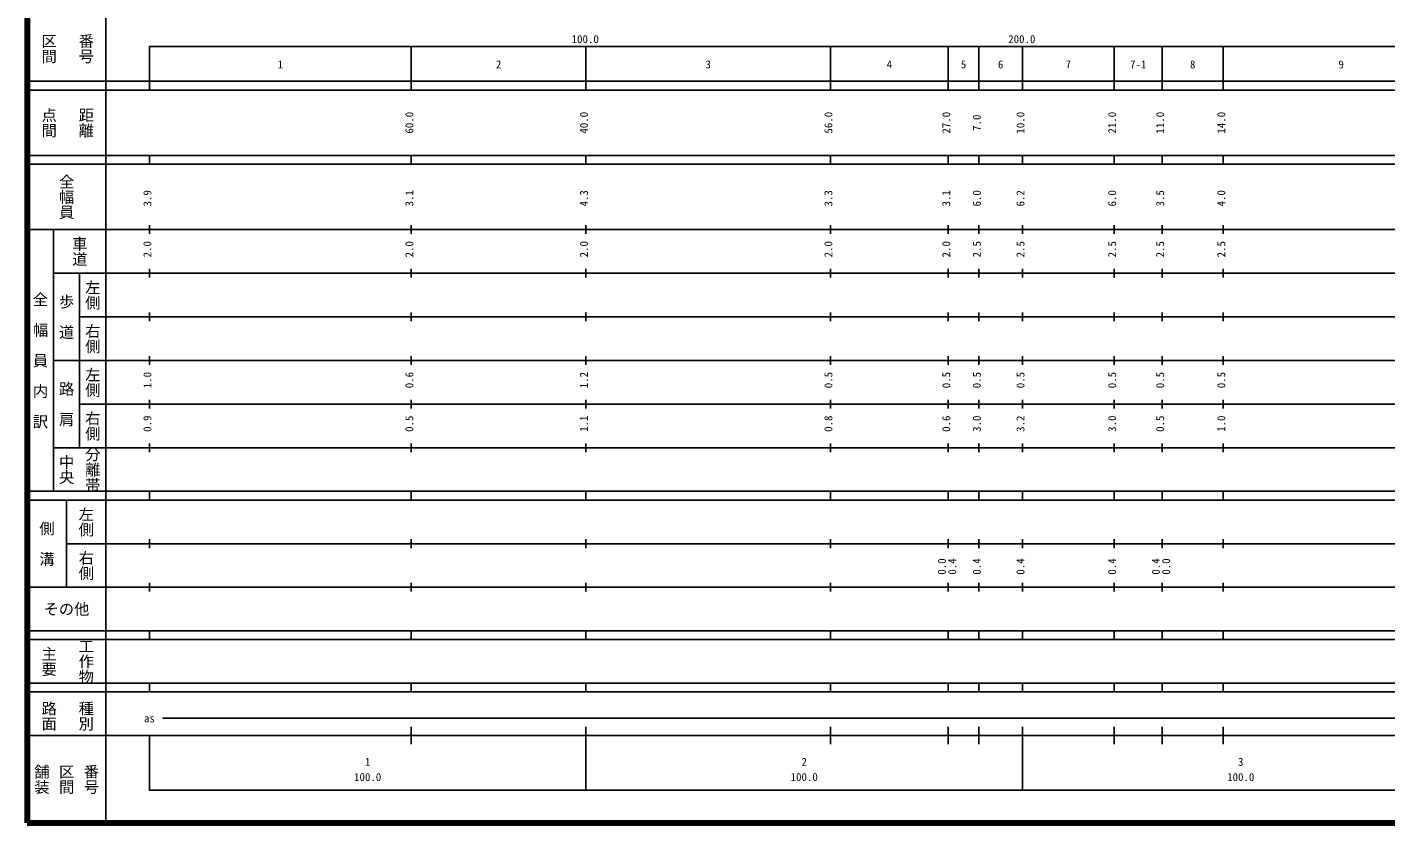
# Model space of a CAD drawing. Units: millimetres on the paper, enlarged 1000 times. Extents: x 40000 to 680000, y 20000 to 380000.
# Drawn here: x 40000 to 351233, y 20000 to 202409 of the extents above; entities that cross this region are included whole.
import ezdxf
from ezdxf.enums import TextEntityAlignment as Align

# ---------------------------------------------------------------- set-up
doc = ezdxf.new("R2010")
doc.units = ezdxf.units.MM
doc.header["$LTSCALE"] = 1000
doc.layers.add('M-TTL', color=2, linetype='Continuous', lineweight=140)
doc.layers.add('M-TTL-BAND', color=7, linetype='Continuous', lineweight=25)
doc.styles.add('@ＭＳ ゴシック', font='')
doc.styles.add('ＭＳ ゴシック', font='')
doc.styles.get('@ＭＳ ゴシック').set_extended_font_data('@MS Gothic')
doc.styles.get('ＭＳ ゴシック').set_extended_font_data('MS Gothic')

msp = doc.modelspace()

# ---------------------------------------------------------------- linework, layer by layer
at = {"layer": 'M-TTL'}
for p, q in [((40000, 380000), (40000, 20000)), ((40000, 20000), (680000, 20000))]:
    msp.add_line(p, q, dxfattribs=at)
at = {"layer": 'M-TTL-BAND'}
for p, q in [((58000, 370000), (58000, 20000)), ((68000, 198000), (579000, 198000)), ((68000, 198000), (68000, 188000)), ((128000, 188000), (128000, 198000)), ((168000, 188000), (168000, 198000)), ((224000, 188000), (224000, 198000)), ((251000, 188000), (251000, 198000)), ((258000, 188000), (258000, 198000)), ((268000, 188000), (268000, 198000)), ((289000, 188000), (289000, 198000)), ((300000, 188000), (300000, 198000)), ((314000, 188000), (314000, 198000)), ((40000, 190000), (579000, 190000)), ((40000, 188000), (579000, 188000)), ((40000, 173000), (579000, 173000)), ((68000, 171000), (68000, 173000)), ((128000, 171000), (128000, 173000)), ((168000, 171000), (168000, 173000)), ((224000, 171000), (224000, 173000)), ((251000, 171000), (251000, 173000)), ((258000, 171000), (258000, 173000)), ((268000, 171000), (268000, 173000)), ((289000, 171000), (289000, 173000)), ((300000, 171000), (300000, 173000)), ((314000, 171000), (314000, 173000)), ((40000, 171000), (579000, 171000)), ((40000, 156000), (579000, 156000)), ((46000, 96000), (46000, 156000)), ((68000, 155000), (68000, 157000)), ((128000, 155000), (128000, 157000)), ((168000, 155000), (168000, 157000)), ((224000, 155000), (224000, 157000)), ((251000, 155000), (251000, 157000)), ((258000, 155000), (258000, 157000)), ((268000, 155000), (268000, 157000)), ((289000, 155000), (289000, 157000)), ((300000, 155000), (300000, 157000)), ((314000, 155000), (314000, 157000)), ((68000, 145000), (68000, 147000)), ((128000, 145000), (128000, 147000)), ((168000, 145000), (168000, 147000)), ((224000, 145000), (224000, 147000)), ((251000, 145000), (251000, 147000)), ((258000, 145000), (258000, 147000)), ((268000, 145000), (268000, 147000)), ((289000, 145000), (289000, 147000)), ((300000, 145000), (300000, 147000)), ((314000, 145000), (314000, 147000)), ((46000, 146000), (579000, 146000)), ((52000, 146000), (52000, 106000)), ((68000, 135000), (68000, 137000)), ((128000, 135000), (128000, 137000)), ((168000, 135000), (168000, 137000)), ((224000, 135000), (224000, 137000)), ((251000, 135000), (251000, 137000)), ((258000, 135000), (258000, 137000)), ((268000, 135000), (268000, 137000)), ((289000, 135000), (289000, 137000)), ((300000, 135000), (300000, 137000)), ((314000, 135000), (314000, 137000)), ((52000, 136000), (579000, 136000)), ((46000, 126000), (579000, 126000)), ((68000, 125000), (68000, 127000)), ((128000, 125000), (128000, 127000)), ((168000, 125000), (168000, 127000)), ((224000, 125000), (224000, 127000)), ((251000, 125000), (251000, 127000)), ((258000, 125000), (258000, 127000)), ((268000, 125000), (268000, 127000)), ((289000, 125000), (289000, 127000)), ((300000, 125000), (300000, 127000)), ((314000, 125000), (314000, 127000)), ((52000, 116000), (579000, 116000)), ((68000, 115000), (68000, 117000)), ((128000, 115000), (128000, 117000)), ((168000, 115000), (168000, 117000)), ((224000, 115000), (224000, 117000)), ((251000, 115000), (251000, 117000)), ((258000, 115000), (258000, 117000)), ((268000, 115000), (268000, 117000)), ((289000, 115000), (289000, 117000)), ((300000, 115000), (300000, 117000)), ((314000, 115000), (314000, 117000)), ((46000, 106000), (579000, 106000)), ((68000, 105000), (68000, 107000)), ((128000, 105000), (128000, 107000)), ((168000, 105000), (168000, 107000)), ((224000, 105000), (224000, 107000)), ((251000, 105000), (251000, 107000)), ((258000, 105000), (258000, 107000)), ((268000, 105000), (268000, 107000)), ((289000, 105000), (289000, 107000)), ((300000, 105000), (300000, 107000)), ((314000, 105000), (314000, 107000)), ((40000, 96000), (579000, 96000)), ((40000, 94000), (579000, 94000)), ((49000, 94000), (49000, 74000)), ((68000, 94000), (68000, 96000)), ((128000, 94000), (128000, 96000)), ((168000, 94000), (168000, 96000)), ((224000, 94000), (224000, 96000)), ((251000, 94000), (251000, 96000)), ((258000, 94000), (258000, 96000)), ((268000, 94000), (268000, 96000)), ((289000, 94000), (289000, 96000)), ((300000, 94000), (300000, 96000)), ((314000, 94000), (314000, 96000)), ((68000, 83000), (68000, 85000)), ((128000, 83000), (128000, 85000)), ((168000, 83000), (168000, 85000)), ((224000, 83000), (224000, 85000)), ((251000, 83000), (251000, 85000)), ((258000, 83000), (258000, 85000)), ((268000, 83000), (268000, 85000)), ((289000, 83000), (289000, 85000)), ((300000, 83000), (300000, 85000)), ((314000, 83000), (314000, 85000)), ((49000, 84000), (579000, 84000)), ((68000, 73000), (68000, 75000)), ((128000, 73000), (128000, 75000)), ((168000, 73000), (168000, 75000)), ((224000, 73000), (224000, 75000)), ((251000, 73000), (251000, 75000)), ((258000, 73000), (258000, 75000)), ((268000, 73000), (268000, 75000)), ((289000, 73000), (289000, 75000)), ((300000, 73000), (300000, 75000)), ((314000, 73000), (314000, 75000)), ((40000, 74000), (579000, 74000)), ((40000, 64000), (579000, 64000)), ((68000, 62000), (68000, 64000)), ((128000, 62000), (128000, 64000)), ((168000, 62000), (168000, 64000)), ((224000, 62000), (224000, 64000)), ((251000, 62000), (251000, 64000)), ((258000, 62000), (258000, 64000)), ((268000, 62000), (268000, 64000)), ((289000, 62000), (289000, 64000)), ((300000, 62000), (300000, 64000)), ((314000, 62000), (314000, 64000)), ((40000, 62000), (579000, 62000)), ((40000, 52000), (579000, 52000)), ((40000, 50000), (579000, 50000)), ((68000, 50000), (68000, 52000)), ((128000, 50000), (128000, 52000)), ((168000, 50000), (168000, 52000)), ((224000, 50000), (224000, 52000)), ((251000, 50000), (251000, 52000)), ((258000, 50000), (258000, 52000)), ((268000, 50000), (268000, 52000)), ((289000, 50000), (289000, 52000)), ((300000, 50000), (300000, 52000)), ((314000, 50000), (314000, 52000)), ((71000, 44000), (430500, 44000)), ((128000, 38000), (128000, 42000)), ((168000, 27500), (168000, 42000)), ((224000, 38000), (224000, 42000)), ((251000, 38000), (251000, 42000)), ((258000, 38000), (258000, 42000)), ((268000, 27500), (268000, 42000)), ((289000, 38000), (289000, 42000)), ((300000, 38000), (300000, 42000)), ((314000, 38000), (314000, 42000)), ((40000, 40000), (579000, 40000)), ((68000, 40000), (68000, 27500)), ((68000, 27500), (579000, 27500))]:
    msp.add_line(p, q, dxfattribs=at)

# ---------------------------------------------------------------- texts
at = {"layer": 'M-TTL-BAND', "style": '@ＭＳ ゴシック'}
for s, p in [('区間', (45000, 197500)), ('番号', (53500, 197500)), ('点間', (45000, 180500)), ('距離', (53500, 180500)), ('全幅員', (49000, 163500)), ('車道', (52000, 151000)), ('左側', (55000, 141000)), ('全\u3000幅\u3000員\u3000内\u3000訳', (43000, 126000)), ('歩\u3000道', (49000, 136000)), ('右側', (55000, 131000)), ('左側', (55000, 121000)), ('路\u3000肩', (49000, 116000)), ('右側', (55000, 111000)), ('分離帯', (55000, 101000)), ('中央', (49000, 101000)), ('左側', (53500, 89000)), ('側\u3000溝', (44500, 84000)), ('右側', (53500, 79000)), ('主要', (45000, 57000)), ('工作物', (53500, 57000)), ('路面', (45000, 44500)), ('種別', (53500, 44500)), ('舗装', (43333, 30000)), ('区間', (49000, 30000)), ('番号', (54667, 30000))]:
    msp.add_text(s, height=2566, rotation=270, dxfattribs=at).set_placement(p, align=Align.MIDDLE_CENTER)
at = {"layer": 'M-TTL-BAND', "style": 'ＭＳ ゴシック'}
for s, p in [('100.0', (167844, 198195)), ('200.0', (267844, 198195)), ('1', (98000, 192405)), ('2', (148000, 192405)), ('3', (196000, 192405)), ('4', (237500, 192405)), ('5', (254500, 192405)), ('6', (263000, 192405)), ('7', (278500, 192405)), ('7-1', (294500, 192405)), ('8', (307000, 192405)), ('9', (341000, 192405)), ('as', (68000, 42500)), ('1', (118000, 32523)), ('2', (218000, 32523)), ('3', (318000, 32523)), ('100.0', (118000, 29033)), ('100.0', (218000, 29033)), ('100.0', (318000, 29033))]:
    msp.add_text(s, height=1833, dxfattribs=at).set_placement(p, align=Align.BOTTOM_CENTER)
for s, p in [('60.0', (129000, 180500)), ('40.0', (169000, 180500)), ('56.0', (225000, 180500)), ('27.0', (252000, 180500)), ('7.0', (259000, 180500)), ('10.0', (269000, 180500)), ('21.0', (290000, 180500)), ('11.0', (301000, 180500)), ('14.0', (315000, 180500)), ('3.9', (69000, 163174)), ('3.1', (129000, 163174)), ('4.3', (169000, 163174)), ('3.3', (225000, 163174)), ('3.1', (252000, 163174)), ('6.0', (259000, 163174)), ('6.2', (269000, 163174)), ('6.0', (290000, 163174)), ('3.5', (301000, 163174)), ('4.0', (315000, 163174)), ('2.0', (69000, 151500)), ('2.0', (129000, 151500)), ('2.0', (169000, 151500)), ('2.0', (225000, 151500)), ('2.0', (252000, 151500)), ('2.5', (259000, 151500)), ('2.5', (269000, 151500)), ('2.5', (290000, 151500)), ('2.5', (301000, 151500)), ('2.5', (315000, 151500)), ('1.0', (69000, 121500)), ('0.6', (129000, 121500)), ('1.2', (169000, 121500)), ('0.5', (225000, 121500)), ('0.5', (252000, 121500)), ('0.5', (259000, 121500)), ('0.5', (269000, 121500)), ('0.5', (290000, 121500)), ('0.5', (301000, 121500)), ('0.5', (315000, 121500)), ('0.9', (69000, 111500)), ('0.5', (129000, 111500)), ('1.1', (169000, 111500)), ('0.8', (225000, 111500)), ('0.6', (252000, 111500)), ('3.0', (259000, 111500)), ('3.2', (269000, 111500)), ('3.0', (290000, 111500)), ('0.5', (301000, 111500)), ('1.0', (315000, 111500)), ('0.0', (251000, 78764)), ('0.4', (253370, 78764)), ('0.4', (259000, 78764)), ('0.4', (269000, 78764)), ('0.4', (290000, 78764)), ('0.4', (300000, 78764)), ('0.0', (302370, 78764))]:
    msp.add_text(s, height=1833, rotation=90, dxfattribs=at).set_placement(p, align=Align.BOTTOM_CENTER)
msp.add_text('その他', height=2566, dxfattribs=at).set_placement((49000, 69000), align=Align.MIDDLE_CENTER)

doc.saveas('drawing.dxf')
